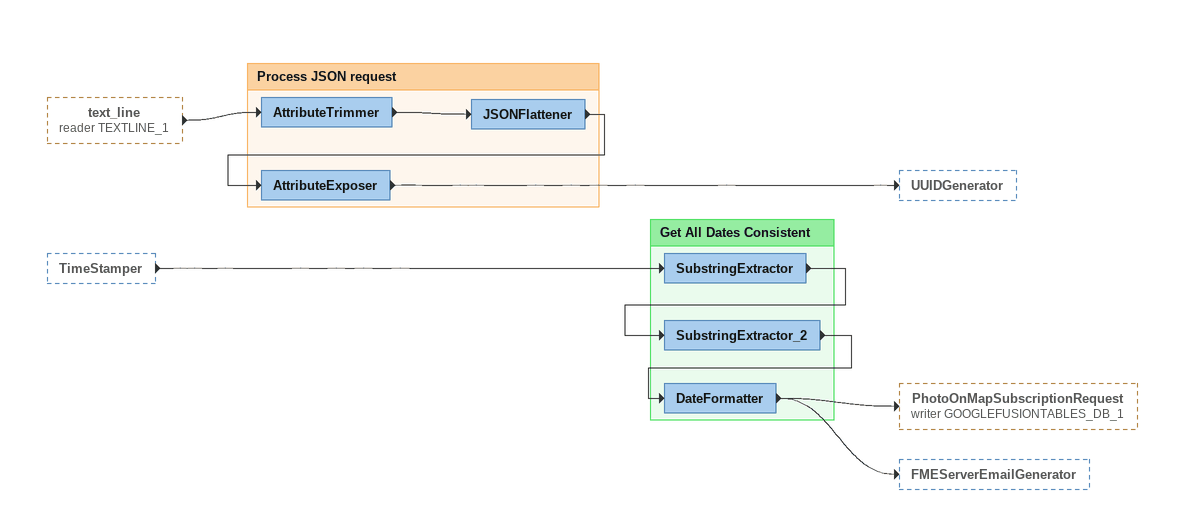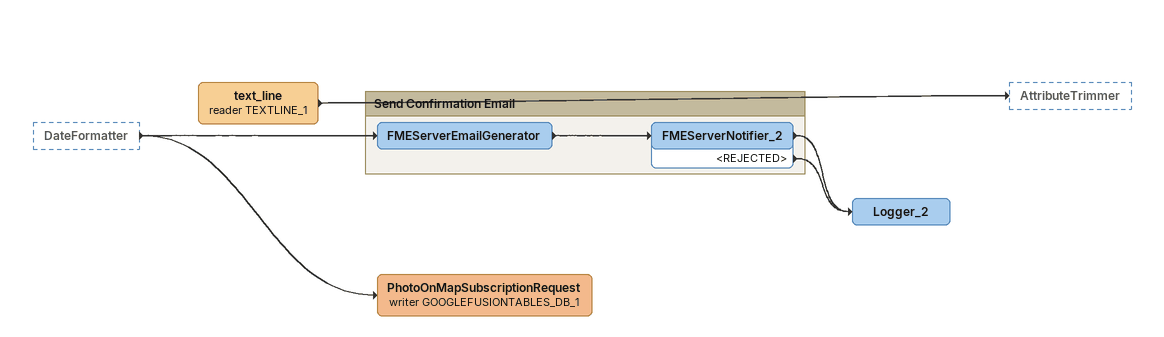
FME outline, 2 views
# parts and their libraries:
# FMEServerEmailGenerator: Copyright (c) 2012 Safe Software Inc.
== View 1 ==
text_line (reader TEXTLINE_1) [outside]
    -> AttributeTrimmer
TimeStamper [outside]
    -> SubstringExtractor

Bookmark: Process JSON request
AttributeTrimmer
    -> JSONFlattener
JSONFlattener
    -> AttributeExposer
AttributeExposer
    -> UUIDGenerator

Bookmark: Get All Dates Consistent
SubstringExtractor
    -> SubstringExtractor_2
SubstringExtractor_2
    -> DateFormatter
DateFormatter
    -> PhotoOnMapSubscriptionRequest (writer GOOGLEFUSIONTABLES_DB_1)
    -> FMEServerEmailGenerator

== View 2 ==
DateFormatter [outside]
    -> PhotoOnMapSubscriptionRequest (writer GOOGLEFUSIONTABLES_DB_1)
    -> FMEServerEmailGenerator
text_line (reader TEXTLINE_1)
    -> AttributeTrimmer
Logger_2
PhotoOnMapSubscriptionRequest (writer GOOGLEFUSIONTABLES_DB_1)

Bookmark: Send Confirmation Email
FMEServerEmailGenerator
    -> FMEServerNotifier_2
FMEServerNotifier_2
    -> Logger_2
    <REJECTED> -> Logger_2
